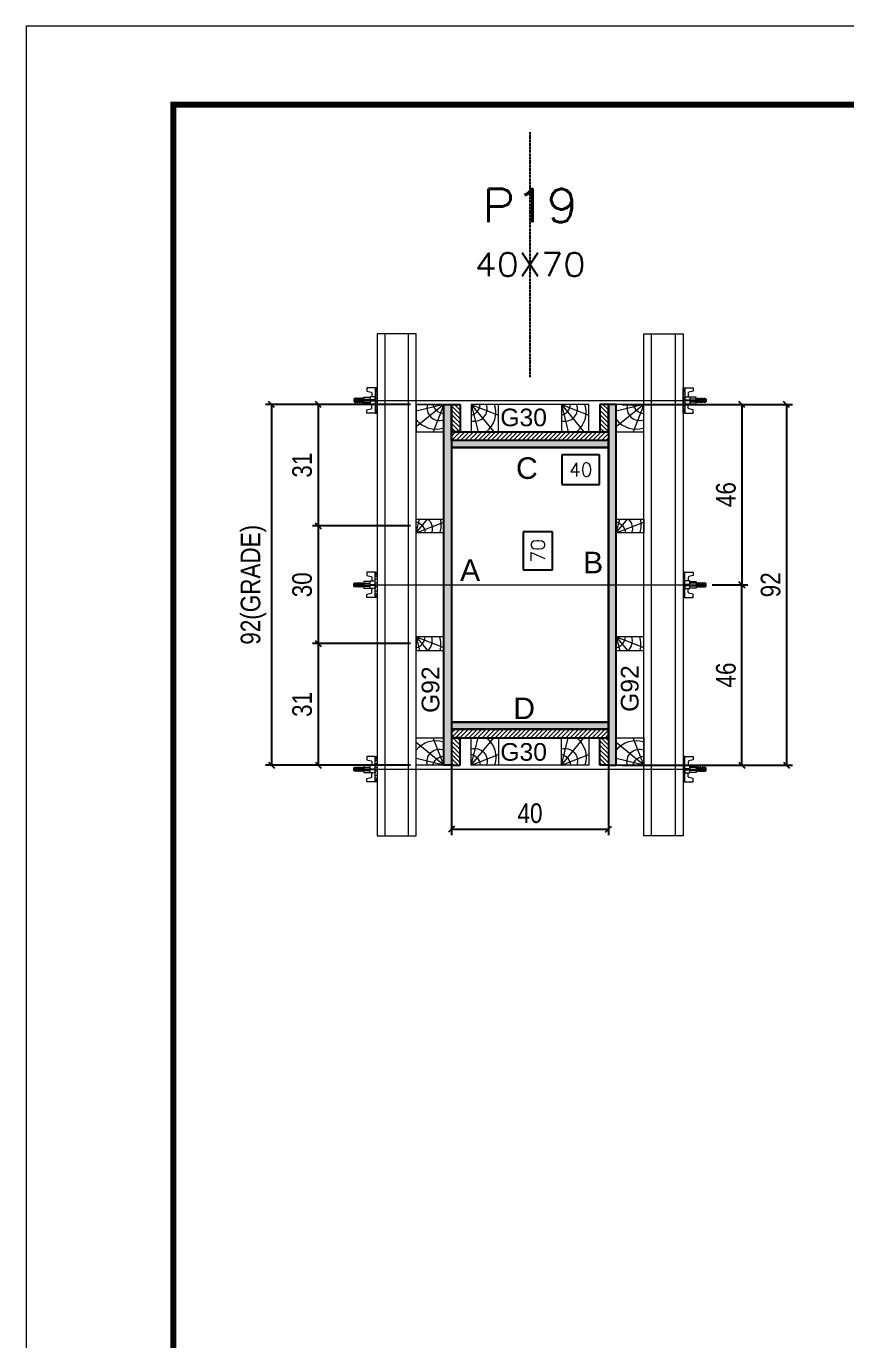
# Model space of a CAD drawing. Extents: x 1945 to 10875, y -3405 to 3369.
# Drawn here: x 1945 to 2363, y -728 to -57 of the extents above; entities that cross this region are included whole.
import ezdxf
from ezdxf.enums import TextEntityAlignment as Align

# ---------------------------------------------------------------- set-up
doc = ezdxf.new("R2010")
doc.units = 0
doc.linetypes.add('DASHED', pattern=[0.75, 0.5, -0.25])
doc.linetypes.add('HIDDEN', pattern=[0.375, 0.25, -0.125])
for name, color, linetype in [('CHAPA', 1, 'Continuous'), ('COTA', 241, 'Continuous'), ('MEIO_PONT', 93, 'Continuous'), ('Painéis', 200, 'Continuous'), ('SARRAFO', 251, 'Continuous'), ('Texto de Titulo', 7, 'Continuous'), ('Texto Qtd Sarr', 242, 'Continuous'), ('TEXTO_GERAL', 7, 'Continuous')]:
    doc.layers.add(name, color=color, linetype=linetype)
for name, color, linetype, lineweight in [('Folhas', 255, 'Continuous', 9), ('Hachura', 251, 'Continuous', 9), ('Madeira', 126, 'Continuous', 18), ('Perfil Metálico', 224, 'Continuous', 18), ('SARRAFO DE PRESSAO', 251, 'DASHED', 9), ('Texto Seção', 7, 'Continuous', 15)]:
    doc.layers.add(name, color=color, linetype=linetype, lineweight=lineweight)
doc.styles.add('ARIAL', font='arial.ttf')
doc.styles.add('COTA TECNICA 2X', font='techl___.ttf', dxfattribs={"height": 10})
doc.styles.add('ROMANS', font='romans.shx')
doc.styles.add('SANSSERIF', font='sas_____.pfb')
doc.dimstyles.new('SECAO PILAR', dxfattribs={"dimtxt": 10, "dimasz": 3, "dimexe": 3, "dimexo": 3, "dimgap": 3, "dimtad": 1, "dimdec": 1, "dimlfac": 0.5, "dimzin": 12, "dimdsep": 46, "dimtxsty": 'COTA TECNICA 2X', "dimblk1": 'OBLIQUE', "dimblk2": 'OBLIQUE', "dimsah": 1, "dimcen": 0.9, "dimclrd": 256, "dimclre": 256, "dimclrt": 256, "dimadec": 1, "dimazin": 3, "dimtfac": 1, "dimtdec": 1, "dimtmove": 0, "dimatfit": 3, "dimfxl": 1, "dimtolj": 1, "dimtzin": 12, "dimarcsym": 0})
doc.dimstyles.new('SECÇÃO 2', dxfattribs={"dimtxt": 7, "dimasz": 6, "dimexe": 0.18, "dimexo": 2, "dimgap": -4, "dimtad": 3, "dimdec": 1, "dimlfac": 0.5, "dimzin": 12, "dimdsep": 46, "dimtxsty": 'ROMANS', "dimblk": 'ARCHTICK', "dimcen": 0.09, "dimse1": 1, "dimse2": 1, "dimsd1": 1, "dimsd2": 1, "dimclrd": 180, "dimclre": 5, "dimclrt": 1, "dimadec": 0, "dimazin": 3, "dimtfac": 1, "dimtdec": 1, "dimtofl": 0, "dimtmove": 0, "dimatfit": 3, "dimldrblk": 'ARCHTICK', "dimfxl": 1, "dimtolj": 1, "dimtzin": 0, "dimarcsym": 0})

# ---------------------------------------------------------------- blocks, each defined once
blk = doc.blocks.new('9999999999')
at = {"layer": 'Folhas'}
blk.add_lwpolyline([(98138.98, 34190.21), (99623.98, 34190.21), (99623.98, 35240.21), (98138.98, 35240.21)], close=True, dxfattribs=at)
at = {"layer": 'Folhas', "color": 30, "const_width": 3}
blk.add_lwpolyline([(98213.98, 34230.21), (99583.98, 34230.21), (99583.98, 35200.21), (98213.98, 35200.21)], close=True, dxfattribs=at)
blk = doc.blocks.new('titulo1')
at = {"layer": 'Defpoints', "color": 252, "linetype": 'HIDDEN', "ltscale": 2}
blk.add_line((0, 0), (0, 125), dxfattribs=at)
at = {"layer": 'Defpoints', "style": 'ROMANS', "oblique": 15}
blk.add_attdef('FOLHA', text='', height=10, dxfattribs=at).set_placement((0, 15.58), align=Align.MIDDLE_CENTER)
at = {"layer": 'Texto Qtd Sarr', "color": 3, "style": 'ROMANS', "oblique": 15}
for tag, height, p in [('TITULO', 17, (0, 71.45)), ('SEÇÃO', 12, (0, 41.55))]:
    blk.add_attdef(tag, text='', height=height, dxfattribs=at).set_placement(p, align=Align.MIDDLE_CENTER)
blk = doc.blocks.new('*D281')
at = {"layer": 'COTA', "color": 180, "lineweight": -2, "transparency": 16777216}
for p, q in [((2213.51, -315.14), (2198.51, -315.14)), ((2198.51, -315.14), (2198.51, -334.47)), ((2213.51, -334.47), (2213.51, -315.14)), ((2198.51, -334.47), (2213.51, -334.47))]:
    blk.add_line(p, q, dxfattribs=at)
at = {"layer": 'Defpoints', "color": 0, "transparency": 16777216}
for p in [(2162, -272.17), (2162, -412.17), (2217.51, -412.17)]:
    blk.add_point(p, dxfattribs=at)
at = {"layer": 'COTA', "color": 1, "transparency": 16777216, "insert": (2206.01, -324.8), "char_height": 7, "attachment_point": 5, "rotation": 90, "style": 'ROMANS'}
blk.add_mtext('\\A1;70', dxfattribs=at)
blk = doc.blocks.new('_ArchTick')
at = {"color": 0, "linetype": 'ByBlock', "const_width": 0.15}
blk.add_lwpolyline([(-0.5, -0.5), (0.5, 0.5)], dxfattribs=at)
blk = doc.blocks.new('_Oblique')
at = {"color": 0, "linetype": 'ByBlock', "lineweight": -2}
blk.add_line((-0.5, -0.5), (0.5, 0.5), dxfattribs=at)
blk = doc.blocks.new('*D282')
at = {"layer": 'COTA', "lineweight": -2, "transparency": 16777216}
for p, q in [((2249, -250.17), (2335.78, -250.17)), ((2332.78, -250.17), (2332.78, -434.17)), ((2249, -434.17), (2335.78, -434.17))]:
    blk.add_line(p, q, dxfattribs=at)
at = {"layer": 'Defpoints', "color": 0, "transparency": 16777216}
for p in [(2246, -250.17), (2246, -434.17), (2332.78, -434.17)]:
    blk.add_point(p, dxfattribs=at)
at = {"layer": 'COTA', "lineweight": -2, "transparency": 16777216, "xscale": 3, "yscale": 3, "zscale": 3}
for p, rotation in [((2332.78, -250.17), 90), ((2332.78, -434.17), 270)]:
    blk.add_blockref('_Oblique', p, dxfattribs=dict(at, rotation=rotation))
at = {"layer": 'COTA', "transparency": 16777216, "insert": (2324.69, -342.17), "char_height": 10, "attachment_point": 5, "rotation": 90, "style": 'COTA TECNICA 2X'}
blk.add_mtext('\\A1;92', dxfattribs=at)
blk = doc.blocks.new('*D283')
at = {"layer": 'COTA', "lineweight": -2, "transparency": 16777216}
for p, q in [((2283, -250.17), (2313.01, -250.17)), ((2310.01, -250.17), (2310.01, -342.17)), ((2294.8, -342.17), (2313.01, -342.17))]:
    blk.add_line(p, q, dxfattribs=at)
at = {"layer": 'Defpoints', "color": 0, "transparency": 16777216}
for p in [(2280, -250.17), (2291.8, -342.17), (2310.01, -342.17)]:
    blk.add_point(p, dxfattribs=at)
at = {"layer": 'COTA', "lineweight": -2, "transparency": 16777216, "xscale": 3, "yscale": 3, "zscale": 3}
for p, rotation in [((2310.01, -250.17), 90), ((2310.01, -342.17), 270)]:
    blk.add_blockref('_Oblique', p, dxfattribs=dict(at, rotation=rotation))
at = {"layer": 'COTA', "transparency": 16777216, "insert": (2301.91, -296.17), "char_height": 10, "attachment_point": 5, "rotation": 90, "style": 'COTA TECNICA 2X'}
blk.add_mtext('\\A1;46', dxfattribs=at)
blk = doc.blocks.new('*D284')
at = {"layer": 'COTA', "lineweight": -2, "transparency": 16777216}
for p, q in [((2294.8, -342.17), (2313.01, -342.17)), ((2310.01, -434.17), (2310.01, -342.17)), ((2283, -434.17), (2313.01, -434.17))]:
    blk.add_line(p, q, dxfattribs=at)
at = {"layer": 'Defpoints', "color": 0, "transparency": 16777216}
for p in [(2291.8, -342.17), (2310.01, -342.17), (2280, -434.17)]:
    blk.add_point(p, dxfattribs=at)
at = {"layer": 'COTA', "lineweight": -2, "transparency": 16777216, "xscale": 3, "yscale": 3, "zscale": 3}
for p, rotation in [((2310.01, -342.17), 90), ((2310.01, -434.17), 270)]:
    blk.add_blockref('_Oblique', p, dxfattribs=dict(at, rotation=rotation))
at = {"layer": 'COTA', "transparency": 16777216, "insert": (2301.91, -388.17), "char_height": 10, "attachment_point": 5, "rotation": 90, "style": 'COTA TECNICA 2X'}
blk.add_mtext('\\A1;46', dxfattribs=at)
blk = doc.blocks.new('*D285')
at = {"layer": 'COTA', "color": 180, "lineweight": -2, "transparency": 16777216}
for p, q in [((2237.5, -275.96), (2218.17, -275.96)), ((2218.17, -275.96), (2218.17, -290.96)), ((2237.5, -290.96), (2237.5, -275.96)), ((2218.17, -290.96), (2237.5, -290.96))]:
    blk.add_line(p, q, dxfattribs=at)
at = {"layer": 'Defpoints', "color": 0, "transparency": 16777216}
for p in [(2162, -272.17), (2242, -272.17), (2242, -294.96)]:
    blk.add_point(p, dxfattribs=at)
at = {"layer": 'COTA', "color": 1, "transparency": 16777216, "insert": (2227.84, -283.46), "char_height": 7, "attachment_point": 5, "style": 'ROMANS'}
blk.add_mtext('\\A1;40', dxfattribs=at)
blk = doc.blocks.new('PONTALETE')
at = {"layer": 'Madeira'}
for q in [(2.71, 7), (7, 5.76), (7, 1.74)]:
    blk.add_line((0, 0), q, dxfattribs=at)
blk.add_lwpolyline([(0, 0), (7, 0), (7, 7), (0, 7)], close=True, dxfattribs=at)
for centre, radius, start, end in [((2.04, 0.06), 6.23, 37.2818, 109.0913), ((1.09, 0.9), 3.19, 343.603, 109.9847), ((-0.21, -0.78), 3.09, 14.6322, 86.0383)]:
    blk.add_arc(centre, radius, start, end, dxfattribs=at)
blk = doc.blocks.new('*D286')
at = {"layer": 'COTA', "lineweight": -2, "transparency": 16777216}
for p, q in [((2141, -250.17), (2067.23, -250.17)), ((2070.23, -250.17), (2070.23, -434.17)), ((2141, -434.17), (2067.23, -434.17))]:
    blk.add_line(p, q, dxfattribs=at)
at = {"layer": 'Defpoints', "color": 0, "transparency": 16777216}
for p in [(2144, -250.17), (2070.23, -434.17), (2144, -434.17)]:
    blk.add_point(p, dxfattribs=at)
at = {"layer": 'COTA', "lineweight": -2, "transparency": 16777216, "xscale": 3, "yscale": 3, "zscale": 3}
for p, rotation in [((2070.23, -250.17), 90), ((2070.23, -434.17), 270)]:
    blk.add_blockref('_Oblique', p, dxfattribs=dict(at, rotation=rotation))
at = {"layer": 'COTA', "transparency": 16777216, "insert": (2061, -342.17), "char_height": 10, "attachment_point": 5, "rotation": 90, "style": 'COTA TECNICA 2X'}
blk.add_mtext('\\A1;92(GRADE)', dxfattribs=at)
blk = doc.blocks.new('MEIO PONTALETE')
at = {"layer": 'Madeira'}
for q in [(2.71, 7), (3.5, 2.88), (3.5, 0.87)]:
    blk.add_line((0, 0), q, dxfattribs=at)
blk.add_lwpolyline([(0, 0), (3.5, 0), (3.5, 7), (0, 7)], close=True, dxfattribs=at)
for centre, radius, start, end in [((2.04, 0.06), 6.23, 76.4499, 109.0913), ((1.09, 0.9), 3.19, 40.9063, 109.9847), ((-0.21, -0.78), 3.09, 14.6322, 86.0383)]:
    blk.add_arc(centre, radius, start, end, dxfattribs=at)
blk = doc.blocks.new('*D287')
at = {"layer": 'COTA', "lineweight": -2, "transparency": 16777216}
for p, q in [((2141, -372.17), (2091.07, -372.17)), ((2094.07, -372.17), (2094.07, -434.17)), ((2141, -434.17), (2091.07, -434.17))]:
    blk.add_line(p, q, dxfattribs=at)
at = {"layer": 'Defpoints', "color": 0, "transparency": 16777216}
for p in [(2144, -372.17), (2094.07, -434.17), (2144, -434.17)]:
    blk.add_point(p, dxfattribs=at)
at = {"layer": 'COTA', "lineweight": -2, "transparency": 16777216, "xscale": 3, "yscale": 3, "zscale": 3}
for p, rotation in [((2094.07, -372.17), 90), ((2094.07, -434.17), 270)]:
    blk.add_blockref('_Oblique', p, dxfattribs=dict(at, rotation=rotation))
at = {"layer": 'COTA', "transparency": 16777216, "insert": (2085.85, -403.17), "char_height": 10, "attachment_point": 5, "rotation": 90, "style": 'COTA TECNICA 2X'}
blk.add_mtext('\\A1;31', dxfattribs=at)
blk = doc.blocks.new('C')
at = {"layer": 'Hachura', "color": 0}
for p, q in [((0, 3.22), (0, -3.22)), ((0.45, 3.22), (0, 3.22)), ((0.46, 3.16), (0, 3.16)), ((0.46, 3.05), (0, 3.05)), ((0.46, 2.88), (0, 2.88)), ((0, 2.75), (0, -1.16)), ((0.46, 2.65), (0, 2.65)), ((0.46, 2.23), (0, 2.23)), ((0.46, 1.51), (0, 1.51)), ((0.39, 0.49), (0.17, 0.49)), ((0.45, -3.23), (0.45, 3.22)), ((0.45, 3.22), (2.58, 3.22)), ((1.74, 0.97), (0.45, 0.97)), ((1.45, 0.1), (0.45, 0.1)), ((1.35, 1.94), (1.35, 0.96)), ((2.58, 2.39), (1.47, 2.09)), ((1.74, -0.97), (1.74, 0.97)), ((1.74, 0.97), (1.74, 0.84)), ((1.74, 0.97), (1.74, 0.84)), ((1.74, 0.84), (3.35, 0.84)), ((3.35, 0.45), (1.74, 0.45)), ((2.58, 3.22), (2.58, 2.39)), ((3.32, 0.84), (3.32, -0.84)), ((3.35, 0.84), (3.35, -0.84)), ((3.68, 0.45), (3.35, 0.45)), ((3.84, -0.52), (3.35, 0.45)), ((3.35, 0.06), (3.67, -0.57)), ((3.68, 0.45), (4.16, -0.52)), ((3.72, 0.5), (4.25, -0.57)), ((4.37, -0.55), (3.83, 0.53)), ((4.15, 0.45), (3.93, 0.45)), ((4.42, -0.52), (3.93, 0.45)), ((4.15, 0.45), (4.26, 0.45)), ((4.26, 0.45), (4.74, -0.52)), ((4.3, 0.5), (4.83, -0.57)), ((4.95, -0.55), (4.41, 0.53)), ((4.51, 0.45), (4.84, 0.45)), ((5, -0.52), (4.51, 0.45)), ((4.84, 0.45), (5.32, -0.52)), ((4.88, 0.5), (5.41, -0.57)), ((5.53, -0.55), (4.99, 0.53)), ((5.58, -0.52), (5.09, 0.45)), ((5.42, 0.45), (5.09, 0.45)), ((5.58, -0.52), (5.09, 0.45)), ((5.42, 0.45), (5.74, -0.19)), ((5.46, 0.5), (5.74, -0.07)), ((5.74, 0.19), (5.57, 0.53)), ((5.74, 0.32), (5.68, 0.45)), ((5.68, 0.45), (5.74, 0.45)), ((5.74, 0.45), (5.9, 0.29)), ((5.74, 0.45), (5.74, -0.52)), ((5.9, -0.36), (5.9, 0.29)), ((0.45, 0), (0, 0)), ((0.46, -1.52), (0, -1.52)), ((0.46, -2.23), (0, -2.23)), ((0.46, -2.65), (0, -2.65)), ((0.46, -2.88), (0, -2.88)), ((0.46, -3.05), (0, -3.05)), ((0.46, -3.16), (0, -3.16)), ((0, -3.22), (2.57, -3.22)), ((0.08, -0.48), (0.29, -0.48)), ((0.29, -0.48), (0.4, -0.48)), ((0.45, 0), (0.45, -0.97)), ((0.45, -0.16), (1.45, -0.16)), ((0.45, -0.65), (0.45, -0.32)), ((0.45, -3.23), (0.45, -0.65)), ((0.45, -0.97), (1.74, -0.97)), ((1.35, -1.94), (1.35, -0.97)), ((2.58, -2.39), (1.47, -2.1)), ((3.35, -0.32), (1.74, -0.32)), ((3.35, -0.84), (1.74, -0.84)), ((2.58, -3.23), (2.58, -2.39)), ((3.35, -0.07), (3.58, -0.52)), ((3.35, -0.52), (3.58, -0.52)), ((3.84, -0.52), (4.16, -0.52)), ((4.42, -0.52), (4.74, -0.52)), ((4.63, -0.52), (4.74, -0.52)), ((5, -0.52), (5.32, -0.52)), ((5.58, -0.52), (5.74, -0.52)), ((5.74, -0.52), (5.9, -0.36)), ((5.74, -0.52), (5.74, -0.52))]:
    blk.add_line(p, q, dxfattribs=at)
for centre, radius, start, end in [((1.52, 1.94), 0.161, 104.7436, 180), ((1.44, -0.03), 0.129, 272.695, 87.305), ((3.81, 0.39), 0.143, 25.5688, 154.4312), ((4.39, 0.39), 0.143, 25.5688, 154.4312), ((4.97, 0.39), 0.143, 25.5688, 154.4312), ((5.55, 0.39), 0.143, 25.5688, 154.4312), ((0.17, -0.37), 0.174, 221.744, 317.8592), ((1.52, -1.94), 0.161, 180, 255.2564), ((3.71, -0.4), 0.174, 222.1408, 318.256), ((4.29, -0.4), 0.174, 222.1408, 318.256), ((4.87, -0.4), 0.174, 222.1408, 318.256), ((5.45, -0.4), 0.174, 222.1408, 318.256), ((5.61, -0.4), 0.174, 317.8592, 318.256)]:
    blk.add_arc(centre, radius, start, end, dxfattribs=at)
blk = doc.blocks.new('*D288')
at = {"layer": 'COTA', "lineweight": -2, "transparency": 16777216}
for p, q in [((2141, -250.17), (2091.07, -250.17)), ((2094.07, -250.17), (2094.07, -312.17)), ((2141, -312.17), (2091.07, -312.17))]:
    blk.add_line(p, q, dxfattribs=at)
at = {"layer": 'Defpoints', "color": 0, "transparency": 16777216}
for p in [(2144, -250.17), (2094.07, -312.17), (2144, -312.17)]:
    blk.add_point(p, dxfattribs=at)
at = {"layer": 'COTA', "lineweight": -2, "transparency": 16777216, "xscale": 3, "yscale": 3, "zscale": 3}
for p, rotation in [((2094.07, -250.17), 90), ((2094.07, -312.17), 270)]:
    blk.add_blockref('_Oblique', p, dxfattribs=dict(at, rotation=rotation))
at = {"layer": 'COTA', "transparency": 16777216, "insert": (2085.85, -281.17), "char_height": 10, "attachment_point": 5, "rotation": 90, "style": 'COTA TECNICA 2X'}
blk.add_mtext('\\A1;31', dxfattribs=at)
blk = doc.blocks.new('*D289')
at = {"layer": 'COTA', "lineweight": -2, "transparency": 16777216}
for p, q in [((2141, -312.17), (2091.07, -312.17)), ((2094.07, -312.17), (2094.07, -372.17)), ((2141, -372.17), (2091.07, -372.17))]:
    blk.add_line(p, q, dxfattribs=at)
at = {"layer": 'Defpoints', "color": 0, "transparency": 16777216}
for p in [(2144, -312.17), (2094.07, -372.17), (2144, -372.17)]:
    blk.add_point(p, dxfattribs=at)
at = {"layer": 'COTA', "lineweight": -2, "transparency": 16777216, "xscale": 3, "yscale": 3, "zscale": 3}
for p, rotation in [((2094.07, -312.17), 90), ((2094.07, -372.17), 270)]:
    blk.add_blockref('_Oblique', p, dxfattribs=dict(at, rotation=rotation))
at = {"layer": 'COTA', "transparency": 16777216, "insert": (2085.85, -342.17), "char_height": 10, "attachment_point": 5, "rotation": 90, "style": 'COTA TECNICA 2X'}
blk.add_mtext('\\A1;30', dxfattribs=at)
blk = doc.blocks.new('*D422')
at = {"layer": 'COTA', "lineweight": -2, "transparency": 16777216}
for p, q in [((2162, -418.77), (2162, -469.81)), ((2242, -418.77), (2242, -469.81)), ((2162, -466.81), (2242, -466.81))]:
    blk.add_line(p, q, dxfattribs=at)
at = {"layer": 'Defpoints', "color": 0, "transparency": 16777216}
for p in [(2162, -415.77), (2242, -415.77), (2242, -466.81)]:
    blk.add_point(p, dxfattribs=at)
at = {"layer": 'COTA', "lineweight": -2, "transparency": 16777216, "xscale": 3, "yscale": 3, "zscale": 3, "rotation": 180}
blk.add_blockref('_Oblique', (2162, -466.81), dxfattribs=at)
at = {"layer": 'COTA', "lineweight": -2, "transparency": 16777216, "xscale": 3, "yscale": 3, "zscale": 3}
blk.add_blockref('_Oblique', (2242, -466.81), dxfattribs=at)
at = {"layer": 'COTA', "transparency": 16777216, "insert": (2202, -458.71), "char_height": 10, "attachment_point": 5, "style": 'COTA TECNICA 2X'}
blk.add_mtext('\\A1;40', dxfattribs=at)

msp = doc.modelspace()

# ---------------------------------------------------------------- hatches: boundary and pattern name
at = {"layer": 'Hachura'}
h = msp.add_hatch(color=256, dxfattribs=at)
h.dxf.hatch_style = 1
h.paths.add_polyline_path([(2162, -434.17), (2158, -434.17), (2158, -250.17), (2162, -250.17)])
h = msp.add_hatch(color=256, dxfattribs=at)
h.dxf.hatch_style = 1
h.paths.add_polyline_path([(2162, -434.17), (2158, -434.17), (2158, -250.17), (2162, -250.17)])
h = msp.add_hatch(dxfattribs=at)
h.set_pattern_fill('ANSI31', color=256, scale=0.5, angle=90, style=0)
h.set_pattern_definition([(135, (-20729.4059, 8873.7796), (-1.12253202, -1.12253202), [])])
h.paths.add_polyline_path([(2162, -264.17), (2166.4, -264.17), (2166.4, -250.17), (2162, -250.17)])
h = msp.add_hatch(dxfattribs=at)
h.set_pattern_fill('ANSI31', color=256, scale=0.5, angle=90, style=0)
h.set_pattern_definition([(135, (-20687.4059, 8873.7796), (-1.12253202, -1.12253202), [])])
h.paths.add_polyline_path([(2242, -264.17), (2237.6, -264.17), (2237.6, -250.17), (2242, -250.17)])
h = msp.add_hatch(color=256, dxfattribs=at)
h.dxf.hatch_style = 1
h.paths.add_polyline_path([(2242, -434.17), (2246, -434.17), (2246, -250.17), (2242, -250.17)])
h = msp.add_hatch(color=256, dxfattribs=at)
h.dxf.hatch_style = 1
h.paths.add_polyline_path([(2242, -434.17), (2246, -434.17), (2246, -250.17), (2242, -250.17)])
h = msp.add_hatch(dxfattribs=at)
h.set_pattern_fill('ANSI31', color=256, scale=0.5, style=0)
h.set_pattern_definition([(45, (11335.9541, 22660.8359), (-1.12253202, 1.12253202), [])])
h.paths.add_polyline_path([(2242, -268.57), (2242, -264.17), (2162, -264.17), (2162, -268.57)])
h = msp.add_hatch(color=256, dxfattribs=at)
h.dxf.hatch_style = 1
h.paths.add_polyline_path([(2162, -268.57), (2162, -272.17), (2242, -272.17), (2242, -268.57)])
h = msp.add_hatch(color=256, dxfattribs=at)
h.dxf.hatch_style = 1
h.paths.add_polyline_path([(2162, -268.57), (2162, -272.17), (2242, -272.17), (2242, -268.57)])
h = msp.add_hatch(color=256, dxfattribs=at)
h.dxf.hatch_style = 1
h.paths.add_polyline_path([(2162, -412.17), (2162, -415.77), (2242, -415.77), (2242, -412.17)])
h = msp.add_hatch(color=256, dxfattribs=at)
h.dxf.hatch_style = 1
h.paths.add_polyline_path([(2162, -412.17), (2162, -415.77), (2242, -415.77), (2242, -412.17)])
h = msp.add_hatch(dxfattribs=at)
h.set_pattern_fill('ANSI31', color=256, scale=0.5, style=0)
h.set_pattern_definition([(45, (11335.9541, 22686.8359), (-1.12253202, 1.12253202), [])])
h.paths.add_polyline_path([(2242, -415.77), (2242, -420.17), (2162, -420.17), (2162, -415.77)])
h = msp.add_hatch(dxfattribs=at)
h.set_pattern_fill('ANSI31', color=256, scale=0.5, angle=90, style=0)
h.set_pattern_definition([(135, (-20729.4059, 9068.7796), (-1.12253202, -1.12253202), [])])
h.paths.add_polyline_path([(2162, -420.17), (2166.4, -420.17), (2166.4, -434.17), (2162, -434.17)])
h = msp.add_hatch(dxfattribs=at)
h.set_pattern_fill('ANSI31', color=256, scale=0.5, angle=90, style=0)
h.set_pattern_definition([(135, (-20687.4059, 9068.7796), (-1.12253202, -1.12253202), [])])
h.paths.add_polyline_path([(2242, -420.17), (2237.6, -420.17), (2237.6, -434.17), (2242, -434.17)])

# ---------------------------------------------------------------- linework, layer by layer
at = {"layer": 'CHAPA'}
for points in [[(2162, -434.17), (2158, -434.17), (2158, -250.17), (2162, -250.17)], [(2162, -434.17), (2158, -434.17), (2158, -250.17), (2162, -250.17)], [(2242, -434.17), (2246, -434.17), (2246, -250.17), (2242, -250.17)], [(2242, -434.17), (2246, -434.17), (2246, -250.17), (2242, -250.17)], [(2162, -268.57), (2162, -272.17), (2242, -272.17), (2242, -268.57)], [(2162, -268.57), (2162, -272.17), (2242, -272.17), (2242, -268.57)], [(2162, -412.17), (2162, -415.77), (2242, -415.77), (2242, -412.17)], [(2162, -412.17), (2162, -415.77), (2242, -415.77), (2242, -412.17)]]:
    msp.add_lwpolyline(points, close=True, dxfattribs=at)
at = {"layer": 'Hachura'}
for p, q in [((2113.2, -248.17), (2287, -248.16)), ((2113.2, -342.17), (2287, -342.18)), ((2113.2, -436.17), (2287, -436.18))]:
    msp.add_line(p, q, dxfattribs=at)
at = {"layer": 'Madeira'}
for points in [[(2158, -434.17), (2144, -434.17), (2144, -250.17), (2158, -250.17)], [(2172.01, -250.17), (2172.01, -264.17), (2232, -264.17), (2232, -250.17)], [(2246, -434.17), (2260, -434.17), (2260, -250.17), (2246, -250.17)], [(2172.01, -434.17), (2172.01, -420.17), (2232, -420.17), (2232, -434.17)]]:
    msp.add_lwpolyline(points, close=True, dxfattribs=at)
at = {"layer": 'Painéis'}
msp.add_lwpolyline([(2242, -272.17), (2162, -272.17), (2162, -412.17), (2242, -412.17)], close=True, dxfattribs=at)
at = {"layer": 'Perfil Metálico'}
for points in [[(2124, -470.17), (2144, -470.17), (2144, -214.17), (2124, -214.17)], [(2140, -214.17), (2128, -214.17), (2128, -470.17), (2140, -470.17)], [(2280, -470.17), (2260, -470.17), (2260, -214.17), (2280, -214.17)], [(2264, -214.17), (2276, -214.17), (2276, -470.17), (2264, -470.17)]]:
    msp.add_lwpolyline(points, close=True, dxfattribs=at)
at = {"layer": 'SARRAFO'}
for points in [[(2166.4, -250.17), (2166.4, -264.17), (2162, -264.17), (2162, -250.17)], [(2237.6, -250.17), (2237.6, -264.17), (2242, -264.17), (2242, -250.17)], [(2162, -264.17), (2242, -264.17), (2242, -268.57), (2162, -268.57)], [(2162, -420.17), (2242, -420.17), (2242, -415.77), (2162, -415.77)], [(2166.4, -434.17), (2166.4, -420.17), (2162, -420.17), (2162, -434.17)], [(2237.6, -434.17), (2237.6, -420.17), (2242, -420.17), (2242, -434.17)]]:
    msp.add_lwpolyline(points, close=True, dxfattribs=at)

# ---------------------------------------------------------------- block references
at = {"layer": 'Hachura', "linetype": 'Continuous', "yscale": 2, "zscale": 2, "rotation": 180}
for p, xscale in [((2124, -248.17), 2), ((2280, -248.17), -2)]:
    msp.add_blockref('C', p, dxfattribs=dict(at, xscale=xscale))
at = {"layer": 'Hachura', "linetype": 'Continuous', "yscale": 2, "zscale": 2}
for p, xscale in [((2124, -342.17), -2), ((2280, -342.17), 2), ((2124, -436.17), -2), ((2280, -436.17), 2)]:
    msp.add_blockref('C', p, dxfattribs=dict(at, xscale=xscale))
at = {"layer": 'MEIO_PONT'}
for name, p, xscale, yscale, zscale, rotation in [('PONTALETE', (2158, -250.17), 2, 2, 2, 180), ('PONTALETE', (2172.01, -250.17), 2, 2, 2, 270), ('PONTALETE', (2218, -250.17), 2, 2, 2, 270), ('PONTALETE', (2260, -250.17), 2, 2, 2, 180), ('MEIO PONTALETE', (2144, -315.67), -1.999999997962732, 1.999999997962732, 1.999999997962732, 270), ('MEIO PONTALETE', (2246, -315.67), -1.999999997962732, 1.999999997962732, 1.999999997962732, 270), ('MEIO PONTALETE', (2144, -368.67), 1.999999997962732, 1.999999997962732, 1.999999997962732, 270), ('MEIO PONTALETE', (2246, -368.67), 1.999999997962732, 1.999999997962732, 1.999999997962732, 270), ('PONTALETE', (2172.01, -434.17), -2, 2, 2, 270), ('PONTALETE', (2218, -434.17), -2, 2, 2, 270)]:
    msp.add_blockref(name, p, dxfattribs=dict(at, xscale=xscale, yscale=yscale, zscale=zscale, rotation=rotation))
at = {"layer": 'MEIO_PONT', "xscale": -2, "yscale": 2, "zscale": 2}
for p in [(2158, -434.17), (2260, -434.17)]:
    msp.add_blockref('PONTALETE', p, dxfattribs=at)
at = {"layer": 'SARRAFO DE PRESSAO', "color": 6, "linetype": 'ByBlock'}
msp.add_blockref('9999999999', (-96193.77, -35297.56), dxfattribs=at)
at = {"layer": 'Texto Seção'}
ref = msp.add_blockref('titulo1', (2202, -236.3), dxfattribs=at)
ref.add_attrib('TITULO', 'P19', dxfattribs={"layer": 'Texto de Titulo', "color": 7, "height": 17, "style": 'ROMANS', "width": 1.1}).set_placement((2202, -148.8), align=Align.MIDDLE_CENTER)
ref.add_attrib('SEÇÃO', '40X70', dxfattribs={"layer": 'Texto de Titulo', "color": 7, "height": 12, "style": 'ROMANS', "width": 1.1}).set_placement((2202, -178.8), align=Align.MIDDLE_CENTER)

# ---------------------------------------------------------------- texts
at = {"layer": 'TEXTO_GERAL', "style": 'ARIAL'}
for s, p in [('C', (2200.41, -282.67)), ('B', (2234.18, -330.81)), ('A', (2171.46, -334.73)), ('D', (2199.01, -405.17))]:
    msp.add_text(s, height=11, dxfattribs=at).set_placement(p, align=Align.MIDDLE_CENTER)
at = {"layer": 'TEXTO_GERAL', "color": 0, "linetype": 'Continuous', "style": 'SANSSERIF'}
for p in [(2151.27, -407.51), (2252.84, -406.96)]:
    msp.add_text('G92', height=9, rotation=90, dxfattribs=at).set_placement(p, align=Align.MIDDLE_LEFT)
at = {"layer": 'TEXTO_GERAL', "color": 0, "linetype": 'Continuous', "char_height": 9, "width": 285.3299, "style": 'SANSSERIF'}
for insert, attachment_point in [((2186.86, -252.32), 1), ((2186.86, -432.03), 7)]:
    msp.add_mtext('G30', dxfattribs=dict(at, insert=insert, attachment_point=attachment_point))

# ---------------------------------------------------------------- dimensions: what is measured, and where the dimension line sits
at = {"layer": 'COTA'}
dim = msp.add_linear_dim(base=(2070.23, -434.17), p1=(2144, -250.17), p2=(2144, -434.17), angle=270, text='<>(GRADE)', dimstyle='SECAO PILAR', dxfattribs=at)
dim.commit()
dim.dimension.update_dxf_attribs({"geometry": '*D286', "text_midpoint": (2061, -342.17)})
for base, p1, p2, angle, picture, middle in [((2094.07, -312.17), (2144, -250.17), (2144, -312.17), 270, '*D288', (2085.85, -281.17)), ((2332.78, -434.17), (2246, -250.17), (2246, -434.17), 270, '*D282', (2324.69, -342.17)), ((2310.01, -342.17), (2280, -250.17), (2291.8, -342.17), 270, '*D283', (2301.91, -296.17)), ((2094.07, -372.17), (2144, -312.17), (2144, -372.17), 270, '*D289', (2085.85, -342.17)), ((2310.01, -342.17), (2280, -434.17), (2291.8, -342.17), 90, '*D284', (2301.91, -388.17)), ((2094.07, -434.17), (2144, -372.17), (2144, -434.17), 270, '*D287', (2085.85, -403.17))]:
    dim = msp.add_linear_dim(base=base, p1=p1, p2=p2, angle=angle, dimstyle='SECAO PILAR', dxfattribs=at)
    dim.commit()
    dim.dimension.update_dxf_attribs({"geometry": picture, "text_midpoint": middle})
dim = msp.add_linear_dim(base=(2217.51, -412.17), p1=(2162, -272.17), p2=(2162, -412.17), angle=270, dimstyle='SECÇÃO 2', dxfattribs=at)
dim.commit()
dim.dimension.update_dxf_attribs({"geometry": '*D281', "text_midpoint": (2217.51, -324.8), "dimtype": 160})
dim = msp.add_linear_dim(base=(2242, -294.96), p1=(2162, -272.17), p2=(2242, -272.17), dimstyle='SECÇÃO 2', dxfattribs=at)
dim.commit()
dim.dimension.update_dxf_attribs({"geometry": '*D285', "text_midpoint": (2227.84, -294.96), "dimtype": 160})
dim = msp.add_linear_dim(base=(2242, -466.81), p1=(2162, -415.77), p2=(2242, -415.77), dimstyle='SECAO PILAR', dxfattribs=at)
dim.commit()
dim.dimension.update_dxf_attribs({"geometry": '*D422', "text_midpoint": (2202, -458.71)})

doc.saveas('drawing.dxf')
